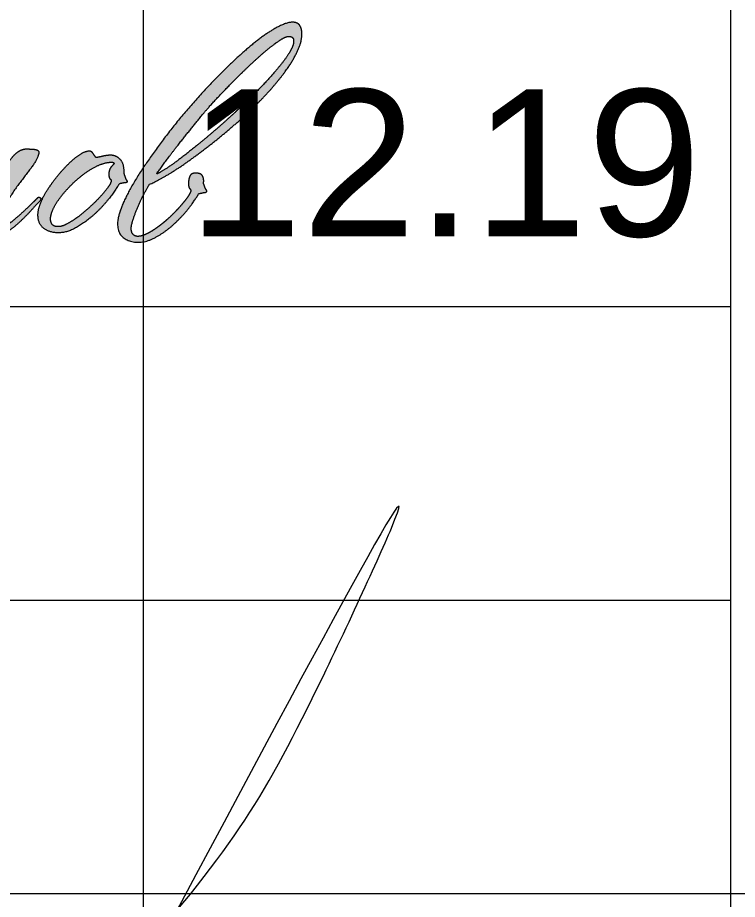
# Model space of a CAD drawing. Header units: metres. Extents: x -1525 to -1043, y -1331 to -1144.
# Drawn here: x -1388.078 to -1386.853, y -1183.343 to -1181.841 of the extents above; entities that cross this region are included whole.
import ezdxf

# ---------------------------------------------------------------- set-up
doc = ezdxf.new("R2010")
doc.units = ezdxf.units.M
doc.header["$MEASUREMENT"] = 0
doc.layers.add('Level 50', color=7, linetype='Continuous', lineweight=0)
doc.layers.add('Level 63', color=7, linetype='Continuous', lineweight=0)
doc.styles.add('GOST 2.304', font='CS_Gost2304.shx')

# ---------------------------------------------------------------- blocks, each defined once
blk = doc.blocks.new('*U79')
at = {"layer": 'Level 63', "color": 7, "linetype": 'Continuous', "lineweight": 13}
for p, q in [((7.0128, -8.5), (7.0128, -14)), ((8.0128, -8.5), (8.0128, -14)), ((8.0128, -12.5), (20.0128, -12.5))]:
    blk.add_line(p, q, dxfattribs=at)
at = {"layer": 'Level 63', "color": 7, "linetype": 'Continuous', "lineweight": 0}
for p, q in [((1.5128, -11.5), (8.0128, -11.5)), ((1.5128, -12), (8.0128, -12)), ((1.5128, -12.5), (8.0128, -12.5))]:
    blk.add_line(p, q, dxfattribs=at)
blk = doc.blocks.new('*U80')
at = {"linetype": 'Continuous', "lineweight": 0}
h = blk.add_hatch(color=5, dxfattribs=at)
edge = h.paths.add_edge_path()
edge.add_spline(control_points=[(0.5578, -0.0108), (0.5606, -0.0104), (0.5629, -0.0098), (0.5653, -0.0092), (0.5665, -0.0092)], knot_values=[0, 0, 0, 0.5, 0.5, 1, 1, 1], degree=2, periodic=0)
edge.add_spline(control_points=[(0.5665, -0.0092), (0.5713, -0.0084), (0.5685, -0.0052), (0.5677, -0.0044), (0.5667, -0.0017), (0.5657, 0.0011), (0.5645, 0.0043)], knot_values=[0, 0, 0, 0.333333, 0.333333, 0.666667, 0.666667, 1, 1, 1], degree=2, periodic=0)
edge.add_spline(control_points=[(0.5645, 0.0043), (0.5645, 0.0051), (0.5647, 0.0057), (0.5649, 0.0063), (0.5649, 0.0071), (0.5649, 0.0127), (0.5625, 0.0159), (0.5602, 0.019), (0.5526, 0.019), (0.547, 0.019), (0.5448, 0.0149), (0.5427, 0.0107), (0.5427, 0.0039), (0.5427, -0.0013), (0.544, -0.003), (0.5454, -0.0048), (0.5462, -0.0056)], knot_values=[0, 0, 0, 0.125, 0.125, 0.25, 0.25, 0.375, 0.375, 0.5, 0.5, 0.625, 0.625, 0.75, 0.75, 0.875, 0.875, 1, 1, 1], degree=2, periodic=0)
edge.add_spline(control_points=[(0.5462, -0.0056), (0.5462, -0.0088), (0.5421, -0.015), (0.5379, -0.0211), (0.5313, -0.0287), (0.5247, -0.0363), (0.5164, -0.0442), (0.508, -0.0522), (0.4995, -0.0585), (0.4909, -0.0649), (0.4828, -0.0691), (0.4746, -0.0733), (0.4687, -0.0733), (0.4643, -0.0733), (0.4617, -0.0703), (0.4591, -0.0673), (0.4591, -0.0617), (0.4591, -0.057), (0.4623, -0.0474), (0.4655, -0.0379), (0.4698, -0.0279), (0.4742, -0.018), (0.4788, -0.0094), (0.4834, -0.0009), (0.4858, 0.0027)], knot_values=[0, 0, 0, 0.083333, 0.083333, 0.166667, 0.166667, 0.25, 0.25, 0.333333, 0.333333, 0.416667, 0.416667, 0.5, 0.5, 0.583333, 0.583333, 0.666667, 0.666667, 0.75, 0.75, 0.833333, 0.833333, 0.916667, 0.916667, 1, 1, 1], degree=2, periodic=0)
edge.add_spline(control_points=[(0.4858, 0.0027), (0.4973, 0.0075), (0.5134, 0.0172), (0.5295, 0.0269), (0.5476, 0.0401), (0.5657, 0.0532), (0.5852, 0.0689), (0.6047, 0.0846), (0.623, 0.1013), (0.6405, 0.1172), (0.656, 0.1339), (0.6715, 0.1506), (0.6831, 0.1663), (0.6946, 0.182), (0.7014, 0.1963), (0.7082, 0.2106), (0.7082, 0.2222)], knot_values=[0, 0, 0, 0.125, 0.125, 0.25, 0.25, 0.375, 0.375, 0.5, 0.5, 0.625, 0.625, 0.75, 0.75, 0.875, 0.875, 1, 1, 1], degree=2, periodic=0)
edge.add_spline(control_points=[(0.7082, 0.2222), (0.7082, 0.2301), (0.705, 0.2347), (0.7018, 0.2393), (0.695, 0.2393), (0.6843, 0.2393), (0.6674, 0.2293), (0.6505, 0.2194), (0.6306, 0.2025), (0.6107, 0.1856), (0.5886, 0.1633), (0.5665, 0.1411), (0.5452, 0.1166), (0.524, 0.0922), (0.5049, 0.0667), (0.4858, 0.0413), (0.471, 0.0182), (0.4563, -0.0049), (0.4478, -0.0239), (0.4392, -0.043), (0.4392, -0.0554), (0.4392, -0.0685), (0.4478, -0.0752), (0.4563, -0.082), (0.4691, -0.082), (0.4814, -0.082), (0.4945, -0.0748), (0.5076, -0.0677), (0.5198, -0.0569), (0.5319, -0.0462), (0.5419, -0.0337), (0.5518, -0.0211), (0.5578, -0.0108)], knot_values=[0, 0, 0, 0.0625, 0.0625, 0.125, 0.125, 0.1875, 0.1875, 0.25, 0.25, 0.3125, 0.3125, 0.375, 0.375, 0.4375, 0.4375, 0.5, 0.5, 0.5625, 0.5625, 0.625, 0.625, 0.6875, 0.6875, 0.75, 0.75, 0.8125, 0.8125, 0.875, 0.875, 0.9375, 0.9375, 1, 1, 1], degree=2, periodic=0)
edge = h.paths.add_edge_path(flags=16)
edge.add_spline(control_points=[(0.496, 0.0176), (0.5123, 0.0411), (0.531, 0.0645), (0.5497, 0.088), (0.5664, 0.1083), (0.5724, 0.1154), (0.5827, 0.1266), (0.5931, 0.1377), (0.605, 0.1499), (0.6169, 0.162), (0.6299, 0.1743), (0.6428, 0.1867), (0.6543, 0.1964), (0.6659, 0.2062), (0.675, 0.2123), (0.6842, 0.2185), (0.6889, 0.2185), (0.6925, 0.2185), (0.6943, 0.2171), (0.6961, 0.2157), (0.6961, 0.2113)], knot_values=[0, 0, 0, 0.1, 0.1, 0.2, 0.2, 0.3, 0.3, 0.4, 0.4, 0.5, 0.5, 0.6, 0.6, 0.7, 0.7, 0.8, 0.8, 0.9, 0.9, 1, 1, 1], degree=2, periodic=0)
edge.add_spline(control_points=[(0.6961, 0.2113), (0.6961, 0.2046), (0.6893, 0.1938), (0.6826, 0.1831), (0.671, 0.1696), (0.6595, 0.156), (0.6446, 0.1407), (0.6297, 0.1254), (0.613, 0.1099), (0.5954, 0.0936), (0.5777, 0.0784), (0.56, 0.0633), (0.5443, 0.0508), (0.5286, 0.0383), (0.5159, 0.0295), (0.5031, 0.0208), (0.496, 0.0176)], knot_values=[0, 0, 0, 0.125, 0.125, 0.25, 0.25, 0.375, 0.375, 0.5, 0.5, 0.625, 0.625, 0.75, 0.75, 0.875, 0.875, 1, 1, 1], degree=2, periodic=0)
h = blk.add_hatch(color=5, dxfattribs=at)
edge = h.paths.add_edge_path()
edge.add_line((0.1897, -0.0449), (0.1897, -0.0434))
edge.add_spline(control_points=[(0.1897, -0.0434), (0.1881, -0.039), (0.1855, -0.038), (0.1829, -0.037), (0.1801, -0.0374), (0.1718, -0.0378), (0.168, -0.0438), (0.1642, -0.0498), (0.1648, -0.0565), (0.1654, -0.0633), (0.1704, -0.0689), (0.1753, -0.0745), (0.1853, -0.0745), (0.1972, -0.0737), (0.2076, -0.0674), (0.2179, -0.0612), (0.2271, -0.0523), (0.2362, -0.0433), (0.2438, -0.0326), (0.2513, -0.0218), (0.2579, -0.0119), (0.2645, -0.0019), (0.2697, 0.0062), (0.2749, 0.0144), (0.2793, 0.0183)], knot_values=[0, 0, 0, 0.083333, 0.083333, 0.166667, 0.166667, 0.25, 0.25, 0.333333, 0.333333, 0.416667, 0.416667, 0.5, 0.5, 0.583333, 0.583333, 0.666667, 0.666667, 0.75, 0.75, 0.833333, 0.833333, 0.916667, 0.916667, 1, 1, 1], degree=2, periodic=0)
edge.add_spline(control_points=[(0.2793, 0.0183), (0.2781, 0.0164), (0.2729, 0.0076), (0.2677, -0.0011), (0.2623, -0.0127), (0.2569, -0.0242), (0.2529, -0.0371), (0.2489, -0.0501), (0.2497, -0.0608)], knot_values=[0, 0, 0, 0.25, 0.25, 0.5, 0.5, 0.75, 0.75, 1, 1, 1], degree=2, periodic=0)
edge.add_spline(control_points=[(0.2497, -0.0608), (0.2493, -0.0708), (0.2531, -0.0735), (0.2569, -0.0761), (0.2637, -0.0741), (0.2721, -0.0717), (0.2808, -0.0652), (0.2896, -0.0588), (0.2979, -0.0509), (0.3063, -0.0429), (0.3137, -0.0348), (0.321, -0.0266), (0.3266, -0.0206)], knot_values=[0, 0, 0, 0.166667, 0.166667, 0.333333, 0.333333, 0.5, 0.5, 0.666667, 0.666667, 0.833333, 0.833333, 1, 1, 1], degree=2, periodic=0)
edge.add_spline(control_points=[(0.3266, -0.0206), (0.3278, -0.0175), (0.3262, -0.0167), (0.3246, -0.0159), (0.3234, -0.0163)], knot_values=[0, 0, 0, 0.5, 0.5, 1, 1, 1], degree=2, periodic=0)
edge.add_spline(control_points=[(0.3234, -0.0163), (0.3206, -0.019), (0.3137, -0.0258), (0.3067, -0.0326), (0.2989, -0.0397), (0.2912, -0.0469), (0.2834, -0.0529), (0.2757, -0.0588), (0.2713, -0.06)], knot_values=[0, 0, 0, 0.25, 0.25, 0.5, 0.5, 0.75, 0.75, 1, 1, 1], degree=2, periodic=0)
edge.add_spline(control_points=[(0.2713, -0.06), (0.2657, -0.0592), (0.2669, -0.0549)], knot_values=[0, 0, 0, 1, 1, 1], degree=2, periodic=0)
edge.add_spline(control_points=[(0.2669, -0.0549), (0.2681, -0.0405), (0.2761, -0.0262), (0.284, -0.0119), (0.2938, 0.0012), (0.3035, 0.0144), (0.3121, 0.0253), (0.3206, 0.0363), (0.323, 0.0438), (0.3254, 0.0498), (0.3234, 0.0516), (0.3214, 0.0534), (0.3174, 0.0538), (0.3119, 0.0542), (0.3075, 0.0544), (0.3031, 0.0546), (0.2985, 0.0528), (0.294, 0.051), (0.2888, 0.0458), (0.2836, 0.0406), (0.2773, 0.0307)], knot_values=[0, 0, 0, 0.1, 0.1, 0.2, 0.2, 0.3, 0.3, 0.4, 0.4, 0.5, 0.5, 0.6, 0.6, 0.7, 0.7, 0.8, 0.8, 0.9, 0.9, 1, 1, 1], degree=2, periodic=0)
edge.add_spline(control_points=[(0.2773, 0.0307), (0.2677, 0.0156), (0.2575, -0.0007), (0.2474, -0.0171), (0.2374, -0.0308), (0.2275, -0.0445), (0.2175, -0.0533), (0.2076, -0.062), (0.1976, -0.0624), (0.1932, -0.0624), (0.1905, -0.0592), (0.1877, -0.0561), (0.1897, -0.0449)], knot_values=[0, 0, 0, 0.166667, 0.166667, 0.333333, 0.333333, 0.5, 0.5, 0.666667, 0.666667, 0.833333, 0.833333, 1, 1, 1], degree=2, periodic=0)
h = blk.add_hatch(color=5, dxfattribs=at)
edge = h.paths.add_edge_path()
edge.add_line((0.4483, 0.0185), (0.4483, 0.0209))
edge.add_spline(control_points=[(0.4483, 0.0209), (0.4483, 0.034), (0.4423, 0.0398), (0.4364, 0.0456), (0.4288, 0.0456), (0.4236, 0.0456), (0.4173, 0.044), (0.4109, 0.0424), (0.4081, 0.0424), (0.4069, 0.0424), (0.4059, 0.0438), (0.4049, 0.0452), (0.4037, 0.0469), (0.4025, 0.0487), (0.4014, 0.0501), (0.4002, 0.0515), (0.3982, 0.0515), (0.3926, 0.0515), (0.385, 0.0467), (0.3775, 0.042), (0.3691, 0.034), (0.3608, 0.0261), (0.3526, 0.0161), (0.3445, 0.0062), (0.3377, -0.0041), (0.3309, -0.0145), (0.327, -0.0244), (0.323, -0.0343), (0.323, -0.0419), (0.323, -0.055), (0.3315, -0.0616), (0.3401, -0.0681), (0.3528, -0.0681), (0.3651, -0.0681), (0.3783, -0.0608), (0.3914, -0.0534), (0.4035, -0.0427), (0.4157, -0.032), (0.4256, -0.0194), (0.4356, -0.0069), (0.4415, 0.0034)], knot_values=[0, 0, 0, 0.05, 0.05, 0.1, 0.1, 0.15, 0.15, 0.2, 0.2, 0.25, 0.25, 0.3, 0.3, 0.35, 0.35, 0.4, 0.4, 0.45, 0.45, 0.5, 0.5, 0.55, 0.55, 0.6, 0.6, 0.65, 0.65, 0.7, 0.7, 0.75, 0.75, 0.8, 0.8, 0.85, 0.85, 0.9, 0.9, 0.95, 0.95, 1, 1, 1], degree=2, periodic=0)
edge.add_spline(control_points=[(0.4415, 0.0034), (0.4443, 0.0038), (0.4467, 0.0044), (0.4491, 0.005), (0.4503, 0.005), (0.4551, 0.005), (0.4523, 0.0086)], knot_values=[0, 0, 0, 0.333333, 0.333333, 0.666667, 0.666667, 1, 1, 1], degree=2, periodic=0)
edge.add_spline(control_points=[(0.4523, 0.0086), (0.4515, 0.0094), (0.4505, 0.0124), (0.4495, 0.0153), (0.4483, 0.0185)], knot_values=[0, 0, 0, 0.5, 0.5, 1, 1, 1], degree=2, periodic=0)
edge = h.paths.add_edge_path(flags=16)
edge.add_spline(control_points=[(0.4301, 0.0086), (0.4301, 0.0055), (0.4259, -0.0007), (0.4217, -0.0069), (0.4148, -0.0145), (0.4078, -0.022), (0.3992, -0.03), (0.3907, -0.038), (0.3821, -0.0444), (0.3736, -0.0507), (0.3658, -0.0549), (0.3581, -0.0591), (0.3525, -0.0591), (0.3414, -0.0591), (0.3414, -0.0479), (0.3414, -0.0416), (0.3455, -0.0328), (0.3497, -0.024), (0.3569, -0.0149), (0.364, -0.0057), (0.3732, 0.0033), (0.3823, 0.0122), (0.3921, 0.0192), (0.4018, 0.0262), (0.4118, 0.0306), (0.4217, 0.0349), (0.4301, 0.0349), (0.4341, 0.0349), (0.4341, 0.0333)], knot_values=[0, 0, 0, 0.071429, 0.071429, 0.142857, 0.142857, 0.214286, 0.214286, 0.285714, 0.285714, 0.357143, 0.357143, 0.428571, 0.428571, 0.5, 0.5, 0.571429, 0.571429, 0.642857, 0.642857, 0.714286, 0.714286, 0.785714, 0.785714, 0.857143, 0.857143, 0.928571, 0.928571, 1, 1, 1], degree=2, periodic=0)
edge.add_spline(control_points=[(0.4341, 0.0333), (0.4341, 0.0325), (0.4303, 0.0286), (0.4265, 0.0246), (0.4265, 0.0178), (0.4265, 0.0126), (0.4279, 0.011), (0.4293, 0.0094), (0.4301, 0.0086)], knot_values=[0, 0, 0, 0.25, 0.25, 0.5, 0.5, 0.75, 0.75, 1, 1, 1], degree=2, periodic=0)
at = {"color": 5, "linetype": 'Continuous', "lineweight": 0, "flags": 128}
blk.add_lwpolyline([(0.4483, 0.0209), (0.4483, 0.0185)], dxfattribs=at)
at = {"color": 5, "linetype": 'Continuous', "lineweight": 0}
for points, knots in [([(0.7082, 0.2222), (0.7082, 0.2106), (0.7014, 0.1963), (0.6946, 0.182), (0.6831, 0.1663), (0.6715, 0.1506), (0.656, 0.1339), (0.6405, 0.1172), (0.623, 0.1013), (0.6047, 0.0846), (0.5852, 0.0689), (0.5657, 0.0532), (0.5476, 0.0401), (0.5295, 0.0269), (0.5134, 0.0172), (0.4973, 0.0075), (0.4858, 0.0027), (0.4834, -0.0009), (0.4788, -0.0094), (0.4742, -0.018), (0.4698, -0.0279), (0.4655, -0.0379), (0.4623, -0.0474), (0.4591, -0.057), (0.4591, -0.0617), (0.4591, -0.0673), (0.4617, -0.0703), (0.4643, -0.0733), (0.4687, -0.0733), (0.4746, -0.0733), (0.4828, -0.0691), (0.4909, -0.0649), (0.4995, -0.0585), (0.508, -0.0522), (0.5164, -0.0442), (0.5247, -0.0363), (0.5313, -0.0287), (0.5379, -0.0211), (0.5421, -0.015), (0.5462, -0.0088), (0.5462, -0.0056), (0.5454, -0.0048), (0.544, -0.003), (0.5427, -0.0013), (0.5427, 0.0039), (0.5427, 0.0107), (0.5448, 0.0149), (0.547, 0.019), (0.5526, 0.019), (0.5602, 0.019), (0.5625, 0.0159), (0.5649, 0.0127), (0.5649, 0.0071), (0.5649, 0.0063), (0.5647, 0.0057), (0.5645, 0.0051), (0.5645, 0.0043), (0.5657, 0.0011), (0.5667, -0.0017), (0.5677, -0.0044), (0.5685, -0.0052), (0.5713, -0.0084), (0.5665, -0.0092), (0.5653, -0.0092), (0.5629, -0.0098), (0.5606, -0.0104), (0.5578, -0.0108), (0.5518, -0.0211), (0.5419, -0.0337), (0.5319, -0.0462), (0.5198, -0.0569), (0.5076, -0.0677), (0.4945, -0.0748), (0.4814, -0.082), (0.4691, -0.082), (0.4563, -0.082), (0.4478, -0.0752), (0.4392, -0.0685), (0.4392, -0.0554), (0.4392, -0.043), (0.4478, -0.0239), (0.4563, -0.0049), (0.471, 0.0182), (0.4858, 0.0413), (0.5049, 0.0667), (0.524, 0.0922), (0.5452, 0.1166), (0.5665, 0.1411), (0.5886, 0.1633), (0.6107, 0.1856), (0.6306, 0.2025), (0.6505, 0.2194), (0.6674, 0.2293), (0.6843, 0.2393), (0.695, 0.2393), (0.7018, 0.2393), (0.705, 0.2347), (0.7082, 0.2301), (0.7082, 0.2222)], [0, 0, 0, 0.020408, 0.020408, 0.040816, 0.040816, 0.061224, 0.061224, 0.081633, 0.081633, 0.102041, 0.102041, 0.122449, 0.122449, 0.142857, 0.142857, 0.163265, 0.163265, 0.183673, 0.183673, 0.204082, 0.204082, 0.22449, 0.22449, 0.244898, 0.244898, 0.265306, 0.265306, 0.285714, 0.285714, 0.306122, 0.306122, 0.326531, 0.326531, 0.346939, 0.346939, 0.367347, 0.367347, 0.387755, 0.387755, 0.408163, 0.408163, 0.428571, 0.428571, 0.44898, 0.44898, 0.469388, 0.469388, 0.489796, 0.489796, 0.510204, 0.510204, 0.530612, 0.530612, 0.55102, 0.55102, 0.571429, 0.571429, 0.591837, 0.591837, 0.612245, 0.612245, 0.632653, 0.632653, 0.653061, 0.653061, 0.673469, 0.673469, 0.693878, 0.693878, 0.714286, 0.714286, 0.734694, 0.734694, 0.755102, 0.755102, 0.77551, 0.77551, 0.795918, 0.795918, 0.816327, 0.816327, 0.836735, 0.836735, 0.857143, 0.857143, 0.877551, 0.877551, 0.897959, 0.897959, 0.918367, 0.918367, 0.938776, 0.938776, 0.959184, 0.959184, 0.979592, 0.979592, 1, 1, 1]), ([(0.6961, 0.2113), (0.6961, 0.2157), (0.6943, 0.2171), (0.6925, 0.2185), (0.6889, 0.2185), (0.6842, 0.2185), (0.675, 0.2123), (0.6659, 0.2062), (0.6543, 0.1964), (0.6428, 0.1867), (0.6299, 0.1743), (0.6169, 0.162), (0.605, 0.1499), (0.5931, 0.1377), (0.5827, 0.1266), (0.5724, 0.1154), (0.5664, 0.1083), (0.5497, 0.088), (0.531, 0.0645), (0.5123, 0.0411), (0.496, 0.0176), (0.5031, 0.0208), (0.5159, 0.0295), (0.5286, 0.0383), (0.5443, 0.0508), (0.56, 0.0633), (0.5777, 0.0784), (0.5954, 0.0936), (0.613, 0.1099), (0.6297, 0.1254), (0.6446, 0.1407), (0.6595, 0.156), (0.671, 0.1696), (0.6826, 0.1831), (0.6893, 0.1938), (0.6961, 0.2046), (0.6961, 0.2113)], [0, 0, 0, 0.055556, 0.055556, 0.111111, 0.111111, 0.166667, 0.166667, 0.222222, 0.222222, 0.277778, 0.277778, 0.333333, 0.333333, 0.388889, 0.388889, 0.444444, 0.444444, 0.5, 0.5, 0.555556, 0.555556, 0.611111, 0.611111, 0.666667, 0.666667, 0.722222, 0.722222, 0.777778, 0.777778, 0.833333, 0.833333, 0.888889, 0.888889, 0.944444, 0.944444, 1, 1, 1]), ([(0.2773, 0.0307), (0.2836, 0.0406), (0.2888, 0.0458), (0.294, 0.051), (0.2985, 0.0528), (0.3031, 0.0546), (0.3075, 0.0544), (0.3119, 0.0542), (0.3174, 0.0538), (0.3214, 0.0534), (0.3234, 0.0516), (0.3254, 0.0498), (0.323, 0.0438), (0.3206, 0.0363), (0.3121, 0.0253), (0.3035, 0.0144), (0.2938, 0.0012), (0.284, -0.0119), (0.2761, -0.0262), (0.2681, -0.0405), (0.2669, -0.0549), (0.2657, -0.0592), (0.2713, -0.06), (0.2757, -0.0588), (0.2834, -0.0529), (0.2912, -0.0469), (0.2989, -0.0397), (0.3067, -0.0326), (0.3137, -0.0258), (0.3206, -0.019), (0.3234, -0.0163), (0.3246, -0.0159), (0.3262, -0.0167), (0.3278, -0.0175), (0.3266, -0.0206), (0.321, -0.0266), (0.3137, -0.0348), (0.3063, -0.0429), (0.2979, -0.0509), (0.2896, -0.0588), (0.2808, -0.0652), (0.2721, -0.0717), (0.2637, -0.0741), (0.2569, -0.0761), (0.2531, -0.0735), (0.2493, -0.0708), (0.2497, -0.0608), (0.2489, -0.0501), (0.2529, -0.0371), (0.2569, -0.0242), (0.2623, -0.0127), (0.2677, -0.0011), (0.2729, 0.0076), (0.2781, 0.0164), (0.2793, 0.0183), (0.2749, 0.0144), (0.2697, 0.0062), (0.2645, -0.0019), (0.2579, -0.0119), (0.2513, -0.0218), (0.2438, -0.0326), (0.2362, -0.0433), (0.2271, -0.0523), (0.2179, -0.0612), (0.2076, -0.0674), (0.1972, -0.0737), (0.1853, -0.0745), (0.1753, -0.0745), (0.1704, -0.0689), (0.1654, -0.0633), (0.1648, -0.0565), (0.1642, -0.0498), (0.168, -0.0438), (0.1718, -0.0378), (0.1801, -0.0374), (0.1829, -0.037), (0.1855, -0.038), (0.1881, -0.039), (0.1897, -0.0434)], [0, 0, 0, 0.025641, 0.025641, 0.051282, 0.051282, 0.076923, 0.076923, 0.102564, 0.102564, 0.128205, 0.128205, 0.153846, 0.153846, 0.179487, 0.179487, 0.205128, 0.205128, 0.230769, 0.230769, 0.25641, 0.25641, 0.282051, 0.282051, 0.307692, 0.307692, 0.333333, 0.333333, 0.358974, 0.358974, 0.384615, 0.384615, 0.410256, 0.410256, 0.435897, 0.435897, 0.461538, 0.461538, 0.487179, 0.487179, 0.512821, 0.512821, 0.538462, 0.538462, 0.564103, 0.564103, 0.589744, 0.589744, 0.615385, 0.615385, 0.641026, 0.641026, 0.666667, 0.666667, 0.692308, 0.692308, 0.717949, 0.717949, 0.74359, 0.74359, 0.769231, 0.769231, 0.794872, 0.794872, 0.820513, 0.820513, 0.846154, 0.846154, 0.871795, 0.871795, 0.897436, 0.897436, 0.923077, 0.923077, 0.948718, 0.948718, 0.974359, 0.974359, 1, 1, 1]), ([(0.4523, 0.0086), (0.4551, 0.005), (0.4503, 0.005), (0.4491, 0.005), (0.4467, 0.0044), (0.4443, 0.0038), (0.4415, 0.0034), (0.4356, -0.0069), (0.4256, -0.0194), (0.4157, -0.032), (0.4035, -0.0427), (0.3914, -0.0534), (0.3783, -0.0608), (0.3651, -0.0681), (0.3528, -0.0681), (0.3401, -0.0681), (0.3315, -0.0616), (0.323, -0.055), (0.323, -0.0419), (0.323, -0.0343), (0.327, -0.0244), (0.3309, -0.0145), (0.3377, -0.0041), (0.3445, 0.0062), (0.3526, 0.0161), (0.3608, 0.0261), (0.3691, 0.034), (0.3775, 0.042), (0.385, 0.0467), (0.3926, 0.0515), (0.3982, 0.0515), (0.4002, 0.0515), (0.4014, 0.0501), (0.4025, 0.0487), (0.4037, 0.0469), (0.4049, 0.0452), (0.4059, 0.0438), (0.4069, 0.0424), (0.4081, 0.0424), (0.4109, 0.0424), (0.4173, 0.044), (0.4236, 0.0456), (0.4288, 0.0456), (0.4364, 0.0456), (0.4423, 0.0398), (0.4483, 0.034), (0.4483, 0.0209)], [0, 0, 0, 0.043478, 0.043478, 0.086957, 0.086957, 0.130435, 0.130435, 0.173913, 0.173913, 0.217391, 0.217391, 0.26087, 0.26087, 0.304348, 0.304348, 0.347826, 0.347826, 0.391304, 0.391304, 0.434783, 0.434783, 0.478261, 0.478261, 0.521739, 0.521739, 0.565217, 0.565217, 0.608696, 0.608696, 0.652174, 0.652174, 0.695652, 0.695652, 0.73913, 0.73913, 0.782609, 0.782609, 0.826087, 0.826087, 0.869565, 0.869565, 0.913043, 0.913043, 0.956522, 0.956522, 1, 1, 1]), ([(0.4341, 0.0333), (0.4341, 0.0349), (0.4301, 0.0349), (0.4217, 0.0349), (0.4118, 0.0306), (0.4018, 0.0262), (0.3921, 0.0192), (0.3823, 0.0122), (0.3732, 0.0033), (0.364, -0.0057), (0.3569, -0.0149), (0.3497, -0.024), (0.3455, -0.0328), (0.3414, -0.0416), (0.3414, -0.0479), (0.3414, -0.0591), (0.3525, -0.0591), (0.3581, -0.0591), (0.3658, -0.0549), (0.3736, -0.0507), (0.3821, -0.0444), (0.3907, -0.038), (0.3992, -0.03), (0.4078, -0.022), (0.4148, -0.0145), (0.4217, -0.0069), (0.4259, -0.0007), (0.4301, 0.0055), (0.4301, 0.0086), (0.4293, 0.0094), (0.4279, 0.011), (0.4265, 0.0126), (0.4265, 0.0178), (0.4265, 0.0246), (0.4303, 0.0286), (0.4341, 0.0325), (0.4341, 0.0333)], [0, 0, 0, 0.055556, 0.055556, 0.111111, 0.111111, 0.166667, 0.166667, 0.222222, 0.222222, 0.277778, 0.277778, 0.333333, 0.333333, 0.388889, 0.388889, 0.444444, 0.444444, 0.5, 0.5, 0.555556, 0.555556, 0.611111, 0.611111, 0.666667, 0.666667, 0.722222, 0.722222, 0.777778, 0.777778, 0.833333, 0.833333, 0.888889, 0.888889, 0.944444, 0.944444, 1, 1, 1]), ([(0.4483, 0.0185), (0.4495, 0.0153), (0.4505, 0.0124), (0.4515, 0.0094), (0.4523, 0.0086)], [0, 0, 0, 0.5, 0.5, 1, 1, 1])]:
    blk.add_open_spline(points, degree=2, knots=knots, dxfattribs=at)

msp = doc.modelspace()

# ---------------------------------------------------------------- linework, layer by layer
at = {"color": 5, "linetype": 'Continuous', "lineweight": 0}
msp.add_spline([(-1389.30892683, -1183.80534216), (-1389.20626142, -1183.57052434), (-1389.18107807, -1183.47653878), (-1389.18107807, -1183.42333487), (-1389.2123054, -1183.39210753), (-1389.26158567, -1183.39210753), (-1389.33893194, -1183.43676342), (-1389.39368446, -1183.50655174), (-1389.40813613, -1183.54694008), (-1389.40813613, -1183.61555669), (-1389.39108864, -1183.67917878), (-1389.34825176, -1183.73987643), (-1389.2989898, -1183.76831784), (-1389.23222718, -1183.77946096), (-1389.16417503, -1183.76122644), (-1389.10569891, -1183.73463031), (-1389.06559188, -1183.70363053), (-1388.9942281, -1183.58002485), (-1388.92803419, -1183.44396134), (-1388.87430872, -1183.33353357), (-1388.81807928, -1183.23614133), (-1388.78086582, -1183.18398042), (-1388.76350176, -1183.17932773), (-1388.75680827, -1183.20430817), (-1388.76782031, -1183.24540567), (-1388.80029315, -1183.29024588), (-1388.99152014, -1183.65867649), (-1389.05228814, -1183.76392976), (-1389.09780245, -1183.79020746), (-1389.10997585, -1183.76912251), (-1389.11562917, -1183.74802402), (-1389.12312129, -1183.67255334), (-1389.08999764, -1183.5489342), (-1388.99515556, -1183.34224112), (-1388.8968934, -1183.17204606), (-1388.99394711, -1183.36935888), (-1388.93080469, -1183.31376578), (-1389.05957691, -1183.5368058), (-1388.95882654, -1183.40628164), (-1388.88465553, -1183.36345899), (-1388.82840968, -1183.37853002), (-1388.80161106, -1183.43865857), (-1388.79370071, -1183.53557907), (-1388.86447983, -1183.75839906), (-1388.95224706, -1183.82268784), (-1389.01680606, -1183.84962112), (-1389.11601104, -1183.85337322), (-1389.18478952, -1183.82421212), (-1389.19730439, -1183.80253573), (-1389.20486069, -1183.75192112), (-1389.19109279, -1183.70053864), (-1389.11537729, -1183.67295436), (-1388.96247492, -1183.53598098), (-1389.07796873, -1183.76320946), (-1389.01851049, -1183.72888123), (-1388.86427316, -1183.5746439), (-1388.8521541, -1183.52941496), (-1388.97732143, -1183.74621113), (-1388.84435609, -1183.64522558), (-1388.77599891, -1183.52231585), (-1388.89335364, -1183.75534369), (-1388.73148658, -1183.62774642), (-1388.67302887, -1183.52231585), (-1388.79623486, -1183.73989373), (-1388.63012397, -1183.63388682), (-1388.56364571, -1183.52231585), (-1388.67343951, -1183.74216673), (-1388.50356689, -1183.6056719), (-1388.45605577, -1183.52231585), (-1388.5576723, -1183.73896657), (-1388.36008077, -1183.54692512), (-1388.35521056, -1183.5347094), (-1388.4536788, -1183.72701782), (-1388.2095203, -1183.50005695), (-1388.20685508, -1183.49011022), (-1388.33093888, -1183.73057168), (-1388.11186853, -1183.49996485), (-1388.11186853, -1183.47101978), (-1388.22107742, -1183.71885669), (-1387.92082259, -1183.49400015), (-1387.57676381, -1183.00092292), (-1387.44180882, -1182.71040256), (-1388.41930879, -1184.40348218), (-1388.23619623, -1183.97150155), (-1388.01146114, -1183.6809097), (-1387.85831909, -1183.52776765), (-1387.91393656, -1183.62409994), (-1388.18400185, -1183.65646972), (-1387.7413027, -1183.61390576)], degree=3, dxfattribs=at)

# ---------------------------------------------------------------- block references
at = {"color": 5, "linetype": 'Continuous', "lineweight": 0, "xscale": 1.166982693817973, "yscale": 1.166982693817973, "zscale": 1.166982693817973}
msp.add_blockref('*U80', (-1388.42066269, -1182.12805055), dxfattribs=at)
at = {"layer": 'Level 50', "color": 7, "linetype": 'Continuous', "lineweight": 13}
msp.add_blockref('*U79', (-1394.87747598, -1170.83318422), dxfattribs=at)

# ---------------------------------------------------------------- texts
at = {"color": 7, "linetype": 'Continuous', "lineweight": 30, "insert": (-1387.7881624, -1181.96330532), "char_height": 0.25, "attachment_point": 1, "line_spacing_factor": 0.72, "style": 'GOST 2.304'}
msp.add_mtext('{\\fArial|b0|i0|c204|p39;12.19}', dxfattribs=at)

doc.saveas('drawing.dxf')
